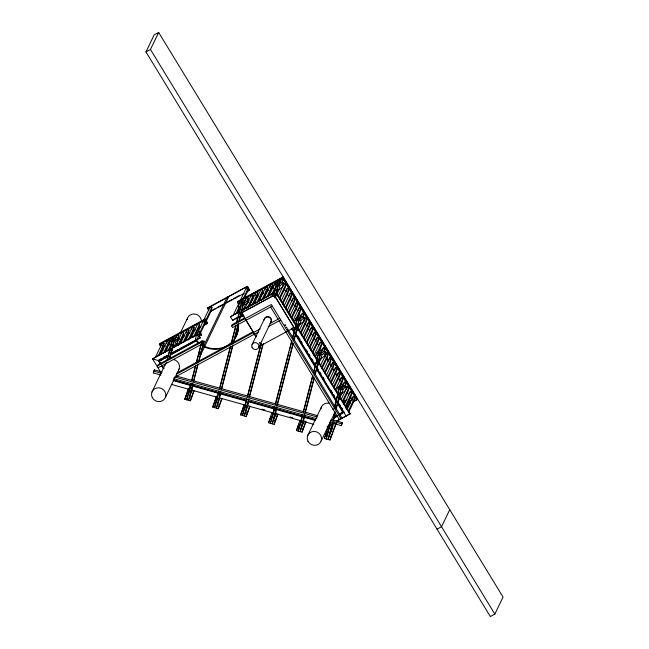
<?xml version="1.0" encoding="UTF-8"?>
<svg xmlns="http://www.w3.org/2000/svg" width="649" height="649" viewBox="0 0 649 649"><rect width="100%" height="100%" fill="white"/><g stroke="black" fill="none" stroke-linecap="round" stroke-linejoin="round"><path stroke-width="0.97" d="M286.866 327.38C285.617 326.593 287.093 327.745 286.68 327.623M287.937 329.619L288.124 329.238L287.442 329.416M287.564 329.011L287.418 329.457L287.588 329.027M284.976 325.076L285.601 325.433M194.335 390.479L190.36 400.822L184.778 399.257L188.526 388.167M186.644 399.776L189.297 391.509M188.502 400.303L191.885 390.146M190.36 400.822L193.743 390.674M222.242 398.308L218.275 408.651L212.694 407.085L216.433 395.987M217.212 399.338L214.551 407.604L218.867 390.909M219.792 397.975L216.409 408.124L220.725 391.428M218.275 408.651L221.65 398.502M250.149 406.136L246.182 416.48L240.601 414.914L243.983 404.757M245.119 407.166L242.458 415.433L246.758 398.794M248.064 404.862L244.316 415.952L248.624 399.313M246.182 416.48L249.557 406.331M278.121 413.981L274.154 424.316L268.572 422.759L271.947 412.602M270.43 423.278L272.369 416.893M272.288 423.797L276.036 412.707M274.154 424.316L277.529 414.176M306.028 421.809L302.061 432.145L296.479 430.579L299.862 420.43M298.337 431.106L300.276 424.714M300.203 431.626L303.943 420.528M302.061 432.145L305.801 421.063M336.466 423.051L329.968 439.973L324.386 438.408L329.213 424.495M326.244 438.927L328.183 432.542M328.11 439.454L334.016 422.71M329.968 439.973L335.874 423.245M160.952 375.065L153.383 372.948L153.845 371.171L154.462 369.889L162.023 372.015M154.462 369.889L153.383 372.948M161.633 345.414L162.258 343.021L164.116 343.54L163.086 347.539L159.354 355.287M166.761 343.337L167.588 340.141L169.446 340.66L168.416 344.651L164.684 352.399M171.482 340.1L172.099 337.699L173.956 338.218M166.809 360.714L172.488 339.857L174.354 340.376L172.602 345.852L174.467 346.379L175.879 345.26M167.426 359.441L172.488 339.857M169.17 359.295L173.737 341.658L177.299 338.883L179.165 339.403M169.535 358.986L172.975 345.706M176.317 337.537L176.934 335.135L178.791 335.663L177.761 339.654L179.489 338.616M175.806 345.949L181.761 332.483L183.618 333.002L182.588 336.993L178.897 344.66M177.875 345.674L183.618 333.002M186.263 332.791L187.09 329.595L188.948 330.122L187.918 334.113L184.186 341.861M191.593 329.911L192.42 326.715L194.286 327.242L193.248 331.233L189.524 338.981M196.509 335.168L195.422 339.249L197.28 339.768L198.383 335.63L196.59 335.127L196.858 334.56M191.122 337.61L197.75 323.835L199.616 324.354L198.578 328.353L194.854 336.101M199.657 333.026L198.943 331.858L199.348 331.217L201.571 334.876L201.174 335.517L199.657 333.026L199.851 332.337M202.999 322.407L203.413 320.833M205.555 320.728L204.265 325.23L206.901 323.802L207.453 322.667L205.222 319.008L160.003 343.451L159.459 344.587L160.993 347.101M209.708 308.453L210.122 306.855L211.98 307.383L210.949 311.374L206.252 321.133M186.628 399.808L190.952 383.097M191.715 380.16L195.511 365.468M196.022 363.513L201.085 343.921M188.624 393.205L191.057 383.778M192.072 379.86L195.625 366.15M196.639 362.231L200.939 345.584M171.279 384.37L189.613 389.514L190.433 386.317M188.494 400.336L192.818 383.624M193.321 381.661L197.88 364.032M198.391 362.077L204.07 341.212L202.212 340.684L201.596 341.966L203.453 342.485M190.254 394.616L192.923 384.297M193.686 381.361L197.986 364.714M199 360.795L201.028 352.959M201.539 351.004L204.07 341.212M191.95 388.67L192.777 385.474L218.827 392.775M219.63 387.964L230.29 346.744M230.801 344.781L235.879 325.157M236.382 323.194L241.477 303.521L242.085 302.239L243.951 302.767M216.531 401.033L218.973 391.59M219.987 387.672L230.655 346.452M231.158 344.489L235.985 325.839M236.747 322.894L239.213 313.459M240.025 310.23L242.085 302.239M246.068 289.495L246.685 287.093L248.543 287.621L247.512 291.612L244.486 297.899M221.236 389.465L232.658 345.3M233.169 343.345L238.248 323.713M238.751 321.75L243.334 304.04L246.531 297.526L248.389 298.045L247.569 301.241M218.161 402.445L220.83 392.118M221.593 389.173L233.023 345.008M233.786 342.064L238.353 324.403M239.367 320.476L242.572 308.088M219.857 396.498L220.684 393.302L246.734 400.603M240.763 315.69L241.517 312.786M246.117 299.124L246.531 297.526M251.082 296.39L251.496 294.792L253.353 295.311L252.323 299.311L248.591 307.058M255.179 295.546L256.006 292.35L257.864 292.877L256.834 296.869L253.102 304.616M254.294 303.464L260.922 289.697L262.788 290.217L261.75 294.208L258.026 301.955M265.23 289.43L265.847 287.036L267.704 287.556L266.674 291.547L262.942 299.294M269.943 287.572L270.771 284.376L272.629 284.895L271.598 288.894L267.867 296.634M275.071 284.108L275.687 281.715L277.553 282.234M247.512 395.874L261.125 343.272M273.221 296.512L276.888 283.435L278.746 283.954L277.001 289.43L278.859 289.957L282.404 287.166L283.556 282.98L281.69 282.461L278.153 285.244L274.827 298.005M244.438 408.862L246.871 399.468M247.626 396.539L261.231 343.938M273.675 295.96L276.198 286.095M249.378 396.393L262.731 344.765M245.614 412.042L248.981 399.013M249.484 397.066L263.348 343.483M275.184 297.713L277.366 289.284M273.61 412.423L273.334 412.991L247.285 405.69L248.591 401.123L274.641 408.432M275.257 297.575L276.287 293.583L337.772 394.373M247.764 404.319L248.591 401.123M275.533 297.007L276.563 293.015L317.02 359.351M280.506 281.917L281.333 278.721L283.191 279.24L282.161 283.232M283.654 285.852L284.27 283.451L286.128 283.978L285.098 287.969L279.711 299.157M286.42 291.523L287.239 288.326L289.105 288.846L288.067 292.845L282.688 304.032M289.592 295.595L290.217 293.202L292.074 293.721L291.044 297.721L285.657 308.908M292.569 300.471L293.186 298.069L295.052 298.597L294.013 302.588L288.627 313.783M295.336 306.141L296.163 302.945L298.021 303.472L296.991 307.464L291.604 318.651M298.516 310.214L299.132 307.821L300.99 308.34L299.96 312.339L297.891 316.639M270.357 423.294L274.681 406.558M275.444 403.621L291.693 340.806M292.456 337.861L297.291 319.17L297.907 317.896L299.765 318.416M272.345 416.682L274.787 407.248M275.549 404.303L289.008 352.285M289.519 350.322L291.799 341.496M292.813 337.569L295.611 326.772L294.995 328.053L296.853 328.572L297.469 327.291M295.839 325.887L296.301 324.111M273.334 412.991L274.162 409.795M294.695 330.422L295.449 327.518M272.215 423.813L276.547 407.085M277.05 405.122L293.048 343.289M293.81 340.352L299.148 319.697L302.345 313.175L304.211 313.702L303.172 317.694M273.521 419.871L276.904 406.785M277.415 404.822L293.153 343.978M294.167 340.052L298.386 323.746M275.679 412.147L276.506 408.951L302.548 416.26M296.544 331.469L297.372 328.272M301.939 314.773L302.345 313.175M304.503 321.166L305.322 317.969L307.188 318.497L306.15 322.488L300.771 333.675M307.675 325.246L308.299 322.845L310.157 323.364L309.127 327.364L303.74 338.551M310.855 329.319L311.269 327.721L313.134 328.24L312.096 332.239L306.709 343.426M313.621 334.989L314.246 332.596L316.104 333.115L315.073 337.107L309.687 348.302M316.598 339.865L317.215 337.464L319.073 337.991L318.042 341.982L312.656 353.17M319.779 343.938L320.184 342.339L322.05 342.859L321.012 346.858L318.115 352.886M298.264 431.114L302.588 414.403M303.351 411.466L312.721 375.236M313.483 372.299L318.927 352.35L320.784 352.878L320.322 354.654M300.26 424.511L302.694 415.084M303.456 412.147L312.826 375.917M313.84 372.007L316.469 361.98M316.631 361.233L317.548 357.68M300.122 431.642L304.446 414.93M305.208 411.993L314.075 377.718M315.089 373.8L320.784 352.878M301.428 427.699L304.811 414.63M305.314 412.675L314.181 378.399M315.195 374.481L319.405 358.199M303.586 419.976L304.413 416.78L315.13 419.781M317.775 365.127L318.602 361.931L350.176 413.697L336.734 421.379M322.748 350.038L323.364 347.637L325.23 348.164L324.192 352.156M325.985 355.263L326.609 352.861L328.467 353.389L327.437 357.38L322.05 368.567M328.962 360.138L329.578 357.737L331.436 358.256L330.406 362.256L325.019 373.443M331.728 365.809L332.556 362.613L334.413 363.132L333.375 367.131L327.996 378.318M334.908 369.881L335.525 367.488L337.383 368.007L336.352 371.999L330.966 383.194M337.667 375.552L338.494 372.356L340.36 372.883L339.322 376.874L333.943 388.061M340.847 379.624L341.471 377.231L343.329 377.75L342.299 381.75L340.222 386.05M326.171 438.943L330.39 422.645M334.568 406.477L339.33 388.094L339.946 386.812L341.804 387.339M328.28 431.901L330.017 425.176M330.268 424.219L330.755 422.321M334.941 406.152L338.567 392.142M328.037 439.462L332.247 423.164M332.986 420.317L335.2 411.758M335.939 408.902L341.187 388.613L344.384 382.099L346.25 382.618L345.211 386.617M329.392 435.309L332.621 422.84M333.359 419.984L335.322 412.383M336.06 409.527L340.425 392.661M338.316 400.952L339.346 396.961L349.9 414.265M338.583 400.384L339.622 396.393M343.97 383.697L344.384 382.099M346.663 389.157L347.28 386.755L349.138 387.283L348.107 391.274L342.721 402.461M329.262 422.272L341.301 425.647L342.38 422.588L331.266 419.473M349.843 393.229L350.249 391.631L352.115 392.15L351.077 396.15L345.698 407.337M342.38 422.588L341.301 425.647M352.399 399.703L353.226 396.507L355.084 397.026L354.054 401.025L348.667 412.212M169.981 340.474L168.829 344.66L170.687 345.179L171.839 340.993L175.384 338.202L173.526 337.683L169.981 340.474L171.839 340.993M174.695 340.717L175.384 338.202M174.467 346.379L175.611 342.193L178.451 339.954M239.53 302.848L238.378 307.034L240.244 307.553L241.387 303.367L244.941 300.576L243.075 300.057L239.53 302.848L241.387 303.367M244.478 302.247L244.941 300.576M244.065 308.762L245.217 304.576L248.762 301.785L246.896 301.266L243.351 304.057L242.199 308.243L244.065 308.762L245.476 307.642M274.332 284.043L273.18 288.221L275.038 288.748L276.19 284.562L279.735 281.771L277.869 281.252L274.332 284.043L276.19 284.562M279.046 284.278L279.735 281.771M278.859 289.957L280.011 285.771L283.556 282.98M295.449 318.667L294.297 322.853L296.155 323.372L297.307 319.186L300.852 316.396L298.994 315.876L295.449 318.667L301.031 320.233L304.576 317.434L302.71 316.915L299.173 319.706L298.021 323.892L299.879 324.419L303.424 321.62L304.576 317.434M300.39 318.067L300.852 316.396M299.879 324.419L301.031 320.233M316.469 353.121L315.317 357.307L317.174 357.834L318.326 353.648L321.872 350.858L320.006 350.338L316.469 353.121L322.05 354.687L325.595 351.896L323.729 351.377L320.184 354.167L319.032 358.353L320.898 358.873L324.443 356.082L325.595 351.896M321.182 353.364L321.644 351.693M320.898 358.873L322.05 354.687M337.488 387.583L336.336 391.769L338.194 392.288L339.346 388.11L342.891 385.311L341.025 384.792L337.488 387.583L343.07 389.149L346.615 386.358L344.749 385.839L341.204 388.629L340.052 392.815L341.918 393.335L345.463 390.544L346.615 386.358M342.201 387.826L342.891 385.311M341.918 393.335L343.07 389.149M184.778 399.257L185.865 396.434M186.944 393.61L188.388 389.846M191.39 392.775L192.477 389.952M212.694 407.085L216.304 397.675M240.601 414.914L243.846 406.444M268.572 422.759L271.095 416.171M275.176 416.269L276.263 413.445M296.479 430.579L299.002 423.992M303.091 424.097L304.17 421.274M324.386 438.408L326.918 431.82M330.998 431.926L332.442 428.162M285.56 325.482L285.073 324.987M145.952 51.928L154.154 34.892L158.664 32.45L503.048 597.072L494.846 614.108L490.336 616.55L145.952 51.928L150.463 49.486L158.664 32.45M155.63 356.788L162.258 343.021M158.315 355.595L164.116 343.54M160.96 353.908L167.588 340.141M158.9 361.168L159.727 359.449M163.232 353.567L169.446 340.66M157.391 366.036L158.007 364.754L201.62 341.187L202.61 342.81L201.993 344.092L158.38 367.659L157.391 366.036L201.003 342.461L201.62 341.187M165.471 351.474L170.444 341.147M171.271 339.419L172.099 337.699M161.593 359.968L162.42 358.248M165.317 352.22L166.98 348.781M163.045 358.8L163.873 357.08M167.742 351.133L170.646 345.106M169.194 349.965L170.857 346.517M165.454 358.045L166.696 355.465M170.192 348.732L169.576 350.014L171.441 350.533L172.058 349.251M173.883 341.471L176.934 335.135M173.129 347.426L174.005 345.617M176.617 340.19L178.791 335.663M151.939 392.02L165.609 363.627A7.261 6.863 25.7 0 0 165.219 365.119M180.56 332.556L187.472 318.197M170.736 353.956L171.003 353.389M170.792 354.135L171.661 352.326M173.843 347.799L175.149 345.09M180.463 343.37L187.09 329.595M183.148 342.169L188.948 330.122M185.792 340.49L192.42 326.715M188.072 340.149L194.286 327.242M193.402 337.269L199.616 324.354M208.8 310.538L207.461 308.348L207.729 307.78L247.488 286.29L249.719 289.949L246.798 291.945M165.422 397.399L179.092 369.005M210.122 306.855L196.452 335.249L198.318 335.776L211.98 307.383M204.037 319.649L203.486 320.784L205.287 321.296M171.798 348.521L198.05 333.919L200.273 337.577L200.006 338.145L170.89 353.875L172.163 349.43L171.166 353.307L178.207 349.503M198.943 331.858L199.348 331.217M165.381 346.242L159.459 344.587L204.67 320.144L205.222 319.008M169.997 355.327L196.615 340.522L197.913 341.893A24.557 23.218 25.7 0 0 199.235 343.037M197.637 338.997L197.288 339.605L195.487 339.103M198.992 336.223L205.392 322.91M199.754 354.054L227.085 297.258L227.815 296.869L228.253 297.591L200.922 354.378L200.192 354.768L199.754 354.054L200.484 353.656L200.922 354.378M189.54 389.651L188.924 390.933L190.79 391.452L191.398 390.179M189.613 389.514L189.881 388.946M192.777 385.474L192.502 386.041L218.551 393.343M191.747 389.465L191.471 390.033L217.52 397.342L217.788 396.774M230.492 316.801L239.903 311.293L230.492 316.801L232.723 320.46L240.601 315.779M238.735 304.657L237.396 302.466L237.94 301.331L283.037 276.953L357.348 398.794L356.804 399.93L353.113 401.918M233.275 314.984L246.685 287.093M207.461 308.348L247.488 286.29M232.723 320.46L232.999 319.892M235.587 314.546L239.473 306.466M242.929 299.286L248.543 287.621M237.145 313.159L240.171 306.872M272.264 306.109L232.626 327.534L231.636 325.903L232.253 324.63L244.584 317.961M239.789 311.122L239.181 312.396L241.039 312.915L241.655 311.642M236.926 319.162L237.201 318.594M242.296 310.717L243.602 307.999M246.652 301.663L248.389 298.045M256.063 336.839L241.566 312.81L256.144 336.79M240.39 316.525L241.696 313.808M243.44 310.19L244.308 308.38M244.868 308.559L251.496 294.792M247.139 308.226L253.353 295.311M249.378 306.125L256.006 292.35M252.063 304.925L257.864 292.877M256.574 303.124L262.788 290.217M259.219 300.803L265.847 287.036M261.498 300.463L267.704 287.556M264.143 298.142L270.771 284.376M217.447 397.48L216.839 398.762L218.697 399.281L219.313 398.007M266.414 297.81L272.629 284.895M220.684 393.302L220.409 393.87L246.458 401.171M219.654 397.293L219.378 397.861L245.427 405.163L245.703 404.595M269.059 295.49L275.687 281.715M271.339 295.149L274.649 288.261M272.174 293.859L271.899 294.427L272.921 296.098M279.346 278.948L278.802 280.084L280.141 282.283M272.791 293.981L275.273 288.813M274.592 292.31L273.975 293.591L275.833 294.111L276.45 292.837M278.283 285.057L281.333 278.721M274.267 295.173L294.086 327.664L274.292 295.125L241.46 312.899M237.396 302.466L282.493 278.088L283.037 276.953M276.223 293.721L278.397 289.194M281.447 282.859L283.191 279.24M252.047 344.595L264.484 318.748M276.928 294.094L279.111 289.568M278.056 296.366L284.27 283.451M279.5 297.745L286.128 283.978M258.667 347.564L271.104 321.726M281.033 301.233L287.239 288.326M261.377 345.3L259.714 342.826M282.477 302.621L289.105 288.846M284.002 306.109L290.217 293.202M285.446 307.496L292.074 293.721M287.385 310.125L293.186 298.069M288.424 312.364L295.052 298.597M245.363 405.309L244.746 406.59L246.604 407.11L247.22 405.828M289.949 315.86L296.163 302.945M247.285 405.69L247.561 405.122M291.393 317.239L298.021 303.472M292.918 320.728L299.132 307.821M294.362 322.115L300.99 308.34M297.242 328.183L299.416 323.656M302.466 317.32L304.211 313.702M296.204 332.174L300.56 323.129M299.116 330.885L305.322 317.969M300.56 332.264L307.188 318.497M302.085 335.76L308.299 322.845M303.529 337.139L310.157 323.364M305.054 340.628L311.269 327.721M306.506 342.015L313.134 328.24M273.27 413.137L272.653 414.411L274.511 414.938L275.127 413.656M276.506 408.951L276.231 409.519L302.28 416.828M275.468 412.951L275.192 413.518L301.241 420.82L301.517 420.252M308.032 345.503L314.246 332.596M309.476 346.891L316.104 333.115M311.001 350.379L317.215 337.464M312.445 351.758L319.073 337.991M313.978 355.254L320.184 342.339M315.422 356.634L322.05 342.859M320.322 353.973L323.364 347.637M315.738 365.282L315.463 365.849L295.587 333.262M315.56 366.012L315.836 365.444M318.489 361.753L317.872 363.034L316.014 362.507M318.261 362.645L320.436 358.118M323.486 351.782L325.23 348.164M317.223 366.636L321.579 357.583M320.395 365.776L326.609 352.861M321.839 367.156L328.467 353.389M323.364 370.652L329.578 357.737M301.177 420.966L300.56 422.239L302.418 422.759L303.034 421.485M324.816 372.031L331.436 358.256M304.413 416.78L304.138 417.348L314.854 420.349M303.375 420.771L303.107 421.339L313.718 424.316M326.342 375.52L332.556 362.613M327.786 376.907L334.413 363.132M329.311 380.395L335.525 367.488M330.755 381.774L337.383 368.007M307.642 435.69L321.304 407.288M332.28 385.271L338.494 372.356M333.732 386.65L340.36 372.883M335.257 390.138L341.471 377.231M338.77 387.218L343.329 377.75M337.642 395.695L337.034 396.969L338.892 397.488L339.508 396.214M339.281 397.099L341.455 392.58M344.067 387.145L346.25 382.618M335.225 407.045L334.608 408.326L332.969 409.211M338.243 401.098L342.599 392.045M321.125 441.069L334.17 413.948M341.066 399.67L347.28 386.755M333.391 419.854L335.565 415.336M342.51 401.05L349.138 387.283M332.126 424.738L331.509 426.02L329.651 425.493M344.043 404.546L350.249 391.631M341.569 410.509L342.396 408.789M340.117 415.36L341.366 412.78L343.126 411.88L337.334 402.38M341.731 413.348L342.972 410.768M345.487 405.925L352.115 392.15M339.338 414.354L343.126 411.88M279.062 320.833L339.257 419.522L340.895 418.637L341.512 417.356L288.651 330.682M346.071 408.708L350.217 400.1L349.186 404.1L347.11 408.399M347.012 409.414L353.226 396.507M348.456 410.801L355.084 397.026M449.741 509.684L441.547 526.72L437.037 529.154M228.253 297.591L227.523 297.98M166.225 362.978L166.744 362.393M210.844 310.96L215.265 308.567M217.026 307.618L222.331 304.746M225.868 302.84L232.05 299.497M233.818 298.54L239.116 295.676M247.066 291.377L249.719 289.949M210.568 311.528L244.146 293.38M159.735 344.019L204.946 319.576L207.177 323.234L204.54 324.662M237.664 301.899L282.761 277.521L357.072 399.362L354.119 400.952M167.418 344.724L169.178 343.767M186.823 334.235L188.583 333.286M192.996 330.901L194.757 329.943M198.286 328.037L200.93 326.609M247.22 301.59L248.973 300.649M261.206 294.038L262.95 293.088M270.82 288.837L272.564 287.896M168.026 344.814L169.787 343.865M182.134 337.188L184.787 335.76M187.431 334.324L190.076 332.896M192.721 331.469L195.365 330.033M198.018 328.605L200.663 327.177M251.317 299.797L253.061 298.856M255.69 297.437L258.31 296.017M260.93 294.605L263.551 293.186M266.171 291.766L268.791 290.354M270.544 289.405L273.164 287.994M172.074 347.953L198.05 333.919M241.647 310.352L274.705 292.488L241.371 310.92M241.485 312.859L274.373 295.076M201.571 334.876L199.933 332.458M201.174 335.517L199.073 331.785M159.63 359.546L161.374 358.597M163.126 357.648L167.507 355.287M179.96 348.554L200.273 337.577M237.404 317.507L234.135 319.381M168.107 355.376L158.478 360.584L152.556 358.921L170.306 348.911L152.556 358.921L160.473 371.901M240.487 316.258L243.148 314.822M168.521 355.709L159.467 361.022L168.245 356.277M170.273 354.76L196.615 340.522M239.83 317.166L243.343 315.268M239.562 317.734L243.951 315.365M231.636 325.903L271.274 304.486L340.895 418.637M177.12 372.826L253.637 331.477M176.512 374.108L260.144 328.905M269.927 323.616L279.719 318.326M173.94 377.653L258.464 331.972M268.248 326.682L280.709 319.949M294.192 327.567L261.279 345.39L259.819 342.737M342.713 401.836L347.069 399.484M343.313 401.934L345.925 400.522M349.413 398.64L351.158 397.699L349.138 399.208M343.037 402.502L346.525 400.62M348.756 404.278L350.501 403.337M334.34 416.634L336.101 415.685M334.065 417.202L337.585 415.303M333.748 417.713L337.253 415.822M339.005 414.873L344.254 412.034L339.605 414.971M333.472 418.281L337.853 415.92M337.009 420.812L340.449 418.954M342.177 418.021L346.485 415.693L346.209 416.26L337.594 402.129M347.223 415.295L350.176 413.697M327.08 426.604L329.749 425.16M332.426 423.708L334.146 422.783M285.503 325.53L285.122 324.962M276.271 284.708L280.011 285.771M240.325 300.463L242.126 300.966M240.049 301.031L241.85 301.534M241.477 303.521L245.217 304.576M171.88 341.131L175.611 342.193M176.431 343.556L178.288 344.075M343.435 402.242L345.292 402.761M176.56 376.087L317.913 415.733M153.845 371.171L161.414 373.289M174.97 377.093L317.296 417.007M330.649 420.755L341.763 423.87M173.624 378.618L316.842 418.783M173.38 380.03L190.92 384.954M173.534 380.119L246.531 400.587M248.478 401.131L315.641 419.968M173.113 380.598L190.644 385.522M248.324 401.69L274.373 409M262.034 409.178L264.93 409.99M289.941 417.007L292.837 417.818M185.638 395.687L187.496 396.214M189.354 396.734L191.22 397.253M213.545 403.516L215.403 404.035M217.269 404.562L219.127 405.081M241.452 411.344L243.31 411.864M245.176 412.391L247.034 412.91M269.424 419.189L271.282 419.708M273.148 420.228L275.006 420.755M297.331 427.018L299.197 427.537M301.055 428.056L302.913 428.583M325.238 434.838L327.104 435.365M328.962 435.885L330.82 436.404M196.339 341.09L197.637 342.461M150.463 49.486L494.846 614.108M282.493 278.088L356.804 399.93M327.031 358.151L328.086 359.879M284.067 288.724L285.649 291.32M287.231 293.908L288.813 296.504M290.395 299.1L291.977 301.688M293.032 303.416L295.141 306.872M296.187 308.599L297.769 311.196M298.824 312.923L300.933 316.379M305.152 323.291L307.261 326.747M308.316 328.475L309.898 331.063M310.952 332.791L313.053 336.255M314.108 337.983L316.217 341.439M317.272 343.167L318.854 345.755M320.436 348.351L322.018 350.939M324.127 354.395L325.709 356.991M326.763 358.719L328.337 361.306M329.392 363.034L331.501 366.49M332.556 368.218L334.138 370.814M335.192 372.542L337.302 375.998M338.356 377.726L340.465 381.182M341.52 382.91L343.094 385.506M347.312 392.418L348.894 395.006M349.949 396.734L352.22 400.457M297.956 336.125L300.049 339.557M301.087 341.269L302.134 342.988M306.32 349.852L307.366 351.563M308.94 354.135L309.987 355.847M311.552 358.426L313.118 360.998M314.165 362.71L315.211 364.43M316.882 367.156L318.448 369.727M320.014 372.299L321.06 374.019M323.153 377.45L324.2 379.162M330.998 390.309L332.572 392.88M333.618 394.6L334.665 396.312M339.386 404.059L340.401 405.722M341.415 407.377L342.429 409.04M292.35 327.964L294.443 331.396M316.607 367.723L336.482 400.311M291.993 328.045L294.102 331.509M295.684 334.097L315.187 366.077M316.769 368.673L336.279 400.644M291.726 328.613L314.919 366.644M316.501 369.24L342.859 412.448M270.625 306.993L278.072 319.211M247.22 286.858L249.451 290.517M207.729 307.78L208.621 309.24M204.67 320.144L206.901 323.802M197.775 334.486L200.006 338.145M201.003 342.461L201.993 344.092M162.023 348.789L163.045 350.468M161.22 364.065L158.754 360.017L158.478 360.584L160.449 363.821M161.999 365.176L164.027 368.502M161.439 365.436L163.41 368.673M227.085 297.258L227.158 297.704M264.192 319.835A3.626 3.432 25.7 0 1 269.173 317.142A3.626 3.432 25.7 0 1 270.495 322.667M264.216 319.795A3.626 3.432 25.7 0 1 269.189 317.101A3.626 3.432 25.7 0 1 270.511 322.618M238.54 327.696A24.557 23.218 25.7 0 1 234.394 339.265M232.245 341.804A24.557 23.218 25.7 0 1 203.632 345.885M238.142 324.078A24.557 23.218 25.7 0 1 234.119 339.833M231.977 342.372A24.557 23.218 25.7 0 1 201.831 345.601M187.09 319.689A7.261 6.863 25.7 0 1 201.368 320.533M173.283 359.481A7.261 6.863 25.7 0 1 178.361 370.368M334.56 412.456A7.261 6.863 25.7 0 1 333.448 415.303M320.922 408.781A7.261 6.863 25.7 0 1 328.978 403.143M275.76 287.142L275.955 286.525L275.76 287.142M152.272 397.569A7.261 6.863 25.7 0 0 164.7 398.762A7.261 6.863 25.7 0 0 159.078 387.81A7.261 6.863 25.7 0 0 152.272 397.569M307.967 441.239A7.261 6.863 25.7 0 0 320.395 442.423A7.261 6.863 25.7 0 0 314.781 431.471A7.261 6.863 25.7 0 0 307.967 441.239M251.966 347.069A3.626 3.432 25.7 0 0 258.075 348.464A3.626 3.432 25.7 0 0 256.039 342.704A3.626 3.432 25.7 0 0 251.966 347.069"/></g></svg>
